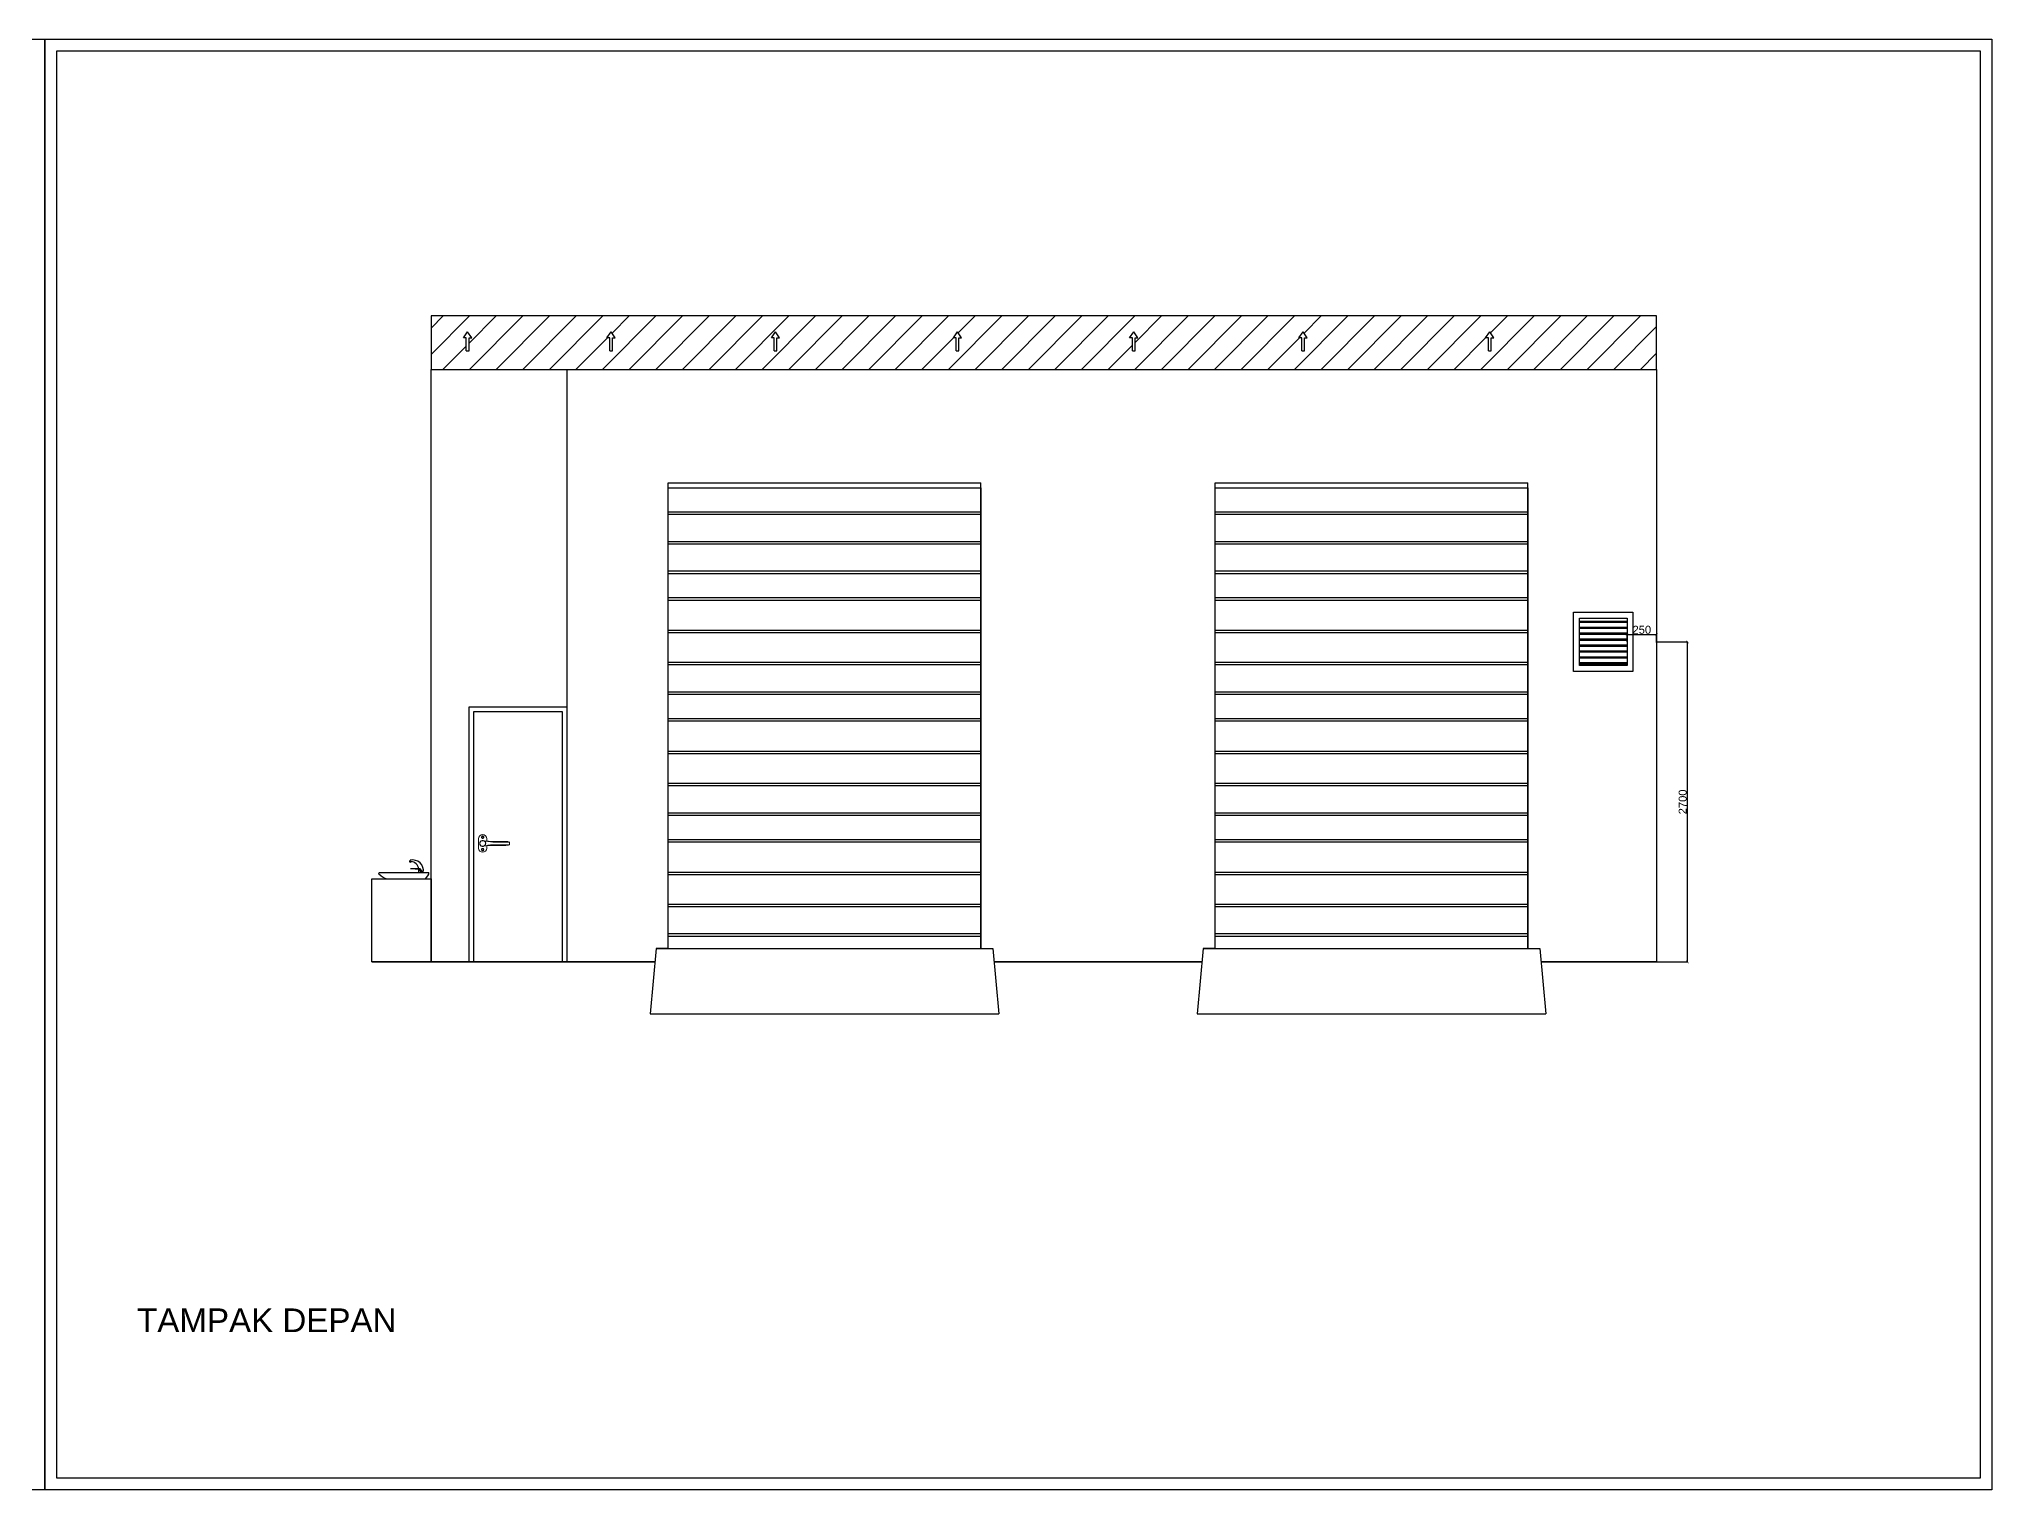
# Model space of a CAD drawing. Header units: millimetres. Extents: x -152054 to 94068, y -14280 to 91468.
# Drawn here: x -24662 to -8186, y 56711 to 68952 of the extents above; entities that cross this region are included whole.
import ezdxf

# ---------------------------------------------------------------- set-up
doc = ezdxf.new("R2010")
doc.units = ezdxf.units.MM
doc.linetypes.add('DASHED', pattern=[0.75, 0.5, -0.25])
doc.layers.add('001_Dark_1 5', color=7, linetype='Continuous', lineweight=0)
doc.styles.get("Standard").update_dxf_attribs({"font": 'arial.ttf'})
doc.dimstyles.new('ISO-25', dxfattribs={"dimtxt": 67.5, "dimasz": 22.5, "dimexe": 1.25, "dimexo": 0.625, "dimgap": 5.63, "dimtad": 1, "dimtoh": 1, "dimdec": 0, "dimtxsty": 'Standard', "dimblk": 'ARCHTICK', "dimcen": 2.5, "dimclrd": 40, "dimclre": 40, "dimclrt": 1, "dimadec": 0, "dimazin": 0, "dimtfac": 1, "dimtdec": 0, "dimtmove": 0, "dimatfit": 3, "dimldrblk": 'BOXFILLED', "dimfxl": 1, "dimarcsym": 0})

# ---------------------------------------------------------------- blocks, each defined once
blk = doc.blocks.new('_ArchTick')
at = {"color": 0, "linetype": 'ByBlock', "const_width": 0.15}
blk.add_lwpolyline([(-0.5, -0.5), (0.5, 0.5)], dxfattribs=at)
blk = doc.blocks.new('*D193')
at = {"color": 40, "lineweight": -2, "transparency": 16777216}
for p, q in [((-11022, 63866), (-10753, 63866)), ((-10755, 61166), (-10755, 63866)), ((-11015, 61166), (-10753, 61166))]:
    blk.add_line(p, q, dxfattribs=at)
at = {"layer": 'Defpoints', "color": 0, "transparency": 16777216}
for p in [(-11022, 63866), (-10755, 63866), (-11015, 61166)]:
    blk.add_point(p, dxfattribs=at)
at = {"color": 40, "lineweight": -2, "transparency": 16777216, "xscale": 22.5, "yscale": 22.5, "zscale": 22.5}
for p, rotation in [((-10755, 63866), 90), ((-10755, 61166), 270)]:
    blk.add_blockref('_ArchTick', p, dxfattribs=dict(at, rotation=rotation))
at = {"color": 1, "transparency": 16777216, "insert": (-10795, 62516), "char_height": 67.5, "attachment_point": 5, "rotation": 90}
blk.add_mtext('2700', dxfattribs=at)
blk = doc.blocks.new('_BoxFilled')
at = {"color": 0, "linetype": 'ByBlock', "lineweight": -2}
blk.add_line((-0.5, 0), (-1, 0), dxfattribs=at)
at = {"color": 0, "linetype": 'ByBlock'}
blk.add_solid([(-0.5, 0.5), (0.5, 0.5), (-0.5, -0.5), (0.5, -0.5)], dxfattribs=at)
blk = doc.blocks.new('*D194')
at = {"color": 40, "lineweight": -2, "transparency": 16777216}
for p, q in [((-11265, 63867), (-11265, 63929)), ((-11015, 63867), (-11015, 63929)), ((-11265, 63927), (-11015, 63927))]:
    blk.add_line(p, q, dxfattribs=at)
at = {"layer": 'Defpoints', "color": 0, "transparency": 16777216}
for p in [(-11265, 63866), (-11015, 63927), (-11015, 63866)]:
    blk.add_point(p, dxfattribs=at)
at = {"color": 40, "lineweight": -2, "transparency": 16777216, "xscale": 22.5, "yscale": 22.5, "zscale": 22.5, "rotation": 180}
blk.add_blockref('_ArchTick', (-11265, 63927), dxfattribs=at)
at = {"color": 40, "lineweight": -2, "transparency": 16777216, "xscale": 22.5, "yscale": 22.5, "zscale": 22.5}
blk.add_blockref('_ArchTick', (-11015, 63927), dxfattribs=at)
at = {"color": 1, "transparency": 16777216, "insert": (-11140, 63968), "char_height": 67.5, "attachment_point": 5}
blk.add_mtext('250', dxfattribs=at)

msp = doc.modelspace()

# ---------------------------------------------------------------- hatches: boundary and pattern name
h = msp.add_hatch()
h.set_pattern_fill('ANSI31', color=3, scale=50)
h.set_pattern_definition([(45, (24089.32, 20809.27), (-112.2532, 112.2532), [])])
h.paths.add_polyline_path([(-11015.4, 66615.7), (-21355.4, 66615.7), (-21355.4, 66165.7), (-11015.4, 66165.7)])
h.paths.add_polyline_path([(-18413.9, 66431.6), (-18437.2, 66431.5), (-18437, 66321.4), (-18460.2, 66321.4), (-18460.4, 66431.5), (-18483.6, 66431.5), (-18448.9, 66482.6)], flags=16)
h.paths.add_polyline_path([(-16948.5, 66431.5), (-16913.7, 66482.6), (-16878.7, 66431.6), (-16902, 66431.5), (-16901.8, 66321.4), (-16925.1, 66321.4), (-16925.2, 66431.5)], flags=16)
h.paths.add_polyline_path([(-19801.2, 66431.6), (-19824.4, 66431.5), (-19824.2, 66321.4), (-19847.5, 66321.4), (-19847.6, 66431.5), (-19870.9, 66431.5), (-19836.1, 66482.6)], flags=16)
h.paths.add_polyline_path([(-15461.6, 66431.5), (-15426.9, 66482.6), (-15391.9, 66431.6), (-15415.2, 66431.5), (-15415, 66321.4), (-15438.2, 66321.4), (-15438.4, 66431.5)], flags=16)
h.paths.add_polyline_path([(-21011.6, 66431.6), (-21034.9, 66431.5), (-21034.7, 66321.4), (-21058, 66321.4), (-21058.1, 66431.5), (-21081.4, 66431.5), (-21046.6, 66482.6)], flags=16)
h.paths.add_polyline_path([(-14032.6, 66431.5), (-13997.8, 66482.6), (-13962.9, 66431.6), (-13986.1, 66431.5), (-13986, 66321.4), (-14009.2, 66321.4), (-14009.4, 66431.5)], flags=16)
h.paths.add_polyline_path([(-12457.7, 66431.5), (-12422.9, 66482.6), (-12388, 66431.6), (-12411.2, 66431.5), (-12411, 66321.4), (-12434.3, 66321.4), (-12434.4, 66431.5)], flags=16)
h = msp.add_hatch()
h.set_pattern_fill('ANSI32', color=3)
h.set_pattern_definition([(45, (24166.321, 20809.271), (-6.7351921, 6.7351921), []), (45, (24170.811, 20809.271), (-6.7351921, 6.7351921), [])])
h.paths.add_polyline_path([(-11265, 64041.1), (-11665, 64041.1), (-11665, 64031.1), (-11265, 64031.1)])
h.paths.add_polyline_path([(-11265, 63991.1), (-11665, 63991.1), (-11665, 63981.1), (-11265, 63981.1)])
h.paths.add_polyline_path([(-11265, 63941.1), (-11665, 63941.1), (-11665, 63931.1), (-11265, 63931.1)])
h.paths.add_polyline_path([(-11265, 63891.1), (-11665, 63891.1), (-11665, 63881.1), (-11265, 63881.1)])
h.paths.add_polyline_path([(-11265, 63841.1), (-11665, 63841.1), (-11665, 63831.1), (-11265, 63831.1)])
h.paths.add_polyline_path([(-11265, 63791.1), (-11665, 63791.1), (-11665, 63781.1), (-11265, 63781.1)])
h.paths.add_polyline_path([(-11265, 63741.1), (-11665, 63741.1), (-11665, 63731.1), (-11265, 63731.1)])
h.paths.add_polyline_path([(-11265, 63691.1), (-11665, 63691.1), (-11665, 63681.1), (-11265, 63681.1)])

# ---------------------------------------------------------------- linework, layer by layer
for points in [[(-41038.6, 68952.4), (-24612.3, 68952.4), (-24612.3, 56710.7), (-41038.6, 56710.7)], [(-24612.3, 68952.4), (-8186, 68952.4), (-8186, 56710.7), (-24612.3, 56710.7)], [(-24512.3, 68852.4), (-8286, 68852.4), (-8286, 56810.7), (-24512.3, 56810.7)], [(-21355.4, 66165.7), (-11015.4, 66165.7), (-11015.4, 66615.7), (-21355.4, 66615.7)], [(-11715, 64116.1), (-11215, 64116.1), (-11215, 63616.1), (-11715, 63616.1)], [(-21855.4, 61866), (-21355.4, 61866), (-21355.4, 61165.7), (-21855.4, 61165.7)]]:
    msp.add_lwpolyline(points, close=True)
for points in [[(-21058.1, 66431.5), (-21081.4, 66431.5), (-21046.6, 66482.6)], [(-21058, 66321.4), (-21058.1, 66431.5)], [(-21034.9, 66431.5), (-21011.6, 66431.6), (-21046.6, 66482.6)], [(-21034.7, 66321.4), (-21034.9, 66431.5)], [(-19847.6, 66431.5), (-19870.9, 66431.5), (-19836.1, 66482.6)], [(-19847.5, 66321.4), (-19847.6, 66431.5)], [(-19824.4, 66431.5), (-19801.2, 66431.6), (-19836.1, 66482.6)], [(-19824.2, 66321.4), (-19824.4, 66431.5)], [(-18460.4, 66431.5), (-18483.6, 66431.5), (-18448.9, 66482.6)], [(-18460.2, 66321.4), (-18460.4, 66431.5)], [(-18437.2, 66431.5), (-18413.9, 66431.6), (-18448.9, 66482.6)], [(-18437, 66321.4), (-18437.2, 66431.5)], [(-16925.2, 66431.5), (-16948.5, 66431.5), (-16913.7, 66482.6)], [(-16925.1, 66321.4), (-16925.2, 66431.5)], [(-16902, 66431.5), (-16878.7, 66431.6), (-16913.7, 66482.6)], [(-16901.8, 66321.4), (-16902, 66431.5)], [(-15438.4, 66431.5), (-15461.6, 66431.5), (-15426.9, 66482.6)], [(-15438.2, 66321.4), (-15438.4, 66431.5)], [(-15415.2, 66431.5), (-15391.9, 66431.6), (-15426.9, 66482.6)], [(-15415, 66321.4), (-15415.2, 66431.5)], [(-14009.4, 66431.5), (-14032.6, 66431.5), (-13997.8, 66482.6)], [(-14009.2, 66321.4), (-14009.4, 66431.5)], [(-13986.1, 66431.5), (-13962.9, 66431.6), (-13997.8, 66482.6)], [(-13986, 66321.4), (-13986.1, 66431.5)], [(-12434.4, 66431.5), (-12457.7, 66431.5), (-12422.9, 66482.6)], [(-12434.3, 66321.4), (-12434.4, 66431.5)], [(-12411.2, 66431.5), (-12388, 66431.6), (-12422.9, 66482.6)], [(-12411, 66321.4), (-12411.2, 66431.5)], [(-21058, 66321.4), (-21034.7, 66321.4)], [(-19847.5, 66321.4), (-19824.2, 66321.4)], [(-18460.2, 66321.4), (-18437, 66321.4)], [(-16925.1, 66321.4), (-16901.8, 66321.4)], [(-15438.2, 66321.4), (-15415, 66321.4)], [(-14009.2, 66321.4), (-13986, 66321.4)], [(-12434.3, 66321.4), (-12411, 66321.4)], [(-21355.4, 61165.7), (-21355.4, 66165.7), (-11015.4, 66165.7)], [(-19465.4, 61165.7), (-21355.4, 61165.7), (-21355.4, 66165.7), (-11015.4, 66165.7), (-11015.4, 61165.7), (-11990.4, 61165.7)], [(-20205.4, 61165.7), (-20205.4, 66165.7)], [(-19355.2, 65209.1), (-16715.4, 65209.1)], [(-19355.2, 61278.5), (-19355.2, 65209.1)], [(-19355.2, 61278.5), (-19355.2, 65165.7), (-16715.4, 65165.7), (-16715.4, 61278.5)], [(-16715.4, 61278.5), (-16715.4, 65209.1)], [(-14740.4, 65209.1), (-12100.4, 65209.1)], [(-14740.4, 61278.5), (-14740.4, 65209.1)], [(-14740.4, 61278.5), (-14740.4, 65165.7), (-12100.6, 65165.7), (-12100.6, 61278.5)], [(-12100.4, 61278.5), (-12100.4, 65209.1)], [(-19355.2, 64964.3), (-16715.4, 64964.3)], [(-19355.2, 64944.3), (-16715.4, 64944.3)], [(-14740.4, 64964.3), (-12100.6, 64964.3)], [(-14740.4, 64944.3), (-12100.6, 64944.3)], [(-19355.2, 64714.3), (-16715.4, 64714.3)], [(-19355.2, 64694.3), (-16715.4, 64694.3)], [(-14740.4, 64714.3), (-12100.6, 64714.3)], [(-14740.4, 64694.3), (-12100.6, 64694.3)], [(-19355.2, 64464.3), (-16715.4, 64464.3)], [(-19355.2, 64444.3), (-16715.4, 64444.3)], [(-14740.4, 64464.3), (-12100.6, 64464.3)], [(-14740.4, 64444.3), (-12100.6, 64444.3)], [(-19355.2, 64239.3), (-16715.4, 64239.3)], [(-19355.2, 64219.3), (-16715.4, 64219.3)], [(-14740.4, 64239.3), (-12100.6, 64239.3)], [(-14740.4, 64219.3), (-12100.6, 64219.3)], [(-19355.2, 63964.3), (-16715.4, 63964.3)], [(-19355.2, 63944.3), (-16715.4, 63944.3)], [(-14740.4, 63964.3), (-12100.6, 63964.3)], [(-14740.4, 63944.3), (-12100.6, 63944.3)], [(-11665, 64066.1), (-11265, 64066.1), (-11265, 63666.1), (-11665, 63666.1), (-11665, 64066.1)], [(-11665, 64066.1), (-11265, 64066.1)], [(-11665, 64041.1), (-11265, 64041.1)], [(-11665, 64031.1), (-11265, 64031.1)], [(-11665, 63991.1), (-11265, 63991.1)], [(-11665, 63981.1), (-11265, 63981.1)], [(-11665, 63941.1), (-11265, 63941.1)], [(-11665, 63931.1), (-11265, 63931.1)], [(-11665, 63891.1), (-11265, 63891.1)], [(-11665, 63881.1), (-11265, 63881.1)], [(-11665, 63841.1), (-11265, 63841.1)], [(-11665, 63831.1), (-11265, 63831.1)], [(-11665, 63791.1), (-11265, 63791.1)], [(-11665, 63781.1), (-11265, 63781.1)], [(-19355.2, 63694.3), (-16715.4, 63694.3)], [(-19355.2, 63674.3), (-16715.4, 63674.3)], [(-14740.4, 63694.3), (-12100.6, 63694.3)], [(-14740.4, 63674.3), (-12100.6, 63674.3)], [(-11665, 63741.1), (-11265, 63741.1)], [(-11665, 63731.1), (-11265, 63731.1)], [(-11665, 63691.1), (-11265, 63691.1)], [(-11665, 63681.1), (-11265, 63681.1)], [(-19355.2, 63444.3), (-16715.4, 63444.3)], [(-14740.4, 63444.3), (-12100.6, 63444.3)], [(-20205.4, 61165.7), (-20205.4, 63315.7), (-21035.7, 63315.7), (-21035.7, 61165.7), (-20205.4, 61165.7)], [(-20245.4, 61165.7), (-20245.4, 63275.7), (-20995.7, 63275.7), (-20995.7, 61165.7)], [(-19355.2, 63424.3), (-16715.4, 63424.3)], [(-14740.4, 63424.3), (-12100.6, 63424.3)], [(-19355.2, 63219.3), (-16715.4, 63219.3)], [(-19355.2, 63199.3), (-16715.4, 63199.3)], [(-14740.4, 63219.3), (-12100.6, 63219.3)], [(-14740.4, 63199.3), (-12100.6, 63199.3)], [(-19355.2, 62944.3), (-16715.4, 62944.3)], [(-14740.4, 62944.3), (-12100.6, 62944.3)], [(-19355.2, 62924.3), (-16715.4, 62924.3)], [(-14740.4, 62924.3), (-12100.6, 62924.3)], [(-19355.2, 62674.3), (-16715.4, 62674.3)], [(-19355.2, 62654.3), (-16715.4, 62654.3)], [(-14740.4, 62674.3), (-12100.6, 62674.3)], [(-14740.4, 62654.3), (-12100.6, 62654.3)], [(-19355.2, 62424.3), (-16715.4, 62424.3)], [(-19355.2, 62404.3), (-16715.4, 62404.3)], [(-14740.4, 62424.3), (-12100.6, 62424.3)], [(-14740.4, 62404.3), (-12100.6, 62404.3)], [(-19355.2, 62199.3), (-16715.4, 62199.3)], [(-19355.2, 62179.3), (-16715.4, 62179.3)], [(-14740.4, 62199.3), (-12100.6, 62199.3)], [(-14740.4, 62179.3), (-12100.6, 62179.3)], [(-21536.5, 62010.3), (-21527, 62006.2)], [(-21533.6, 62017.8), (-21530.5, 62023.4)], [(-21533.6, 62017.8), (-21524.1, 62013.8)], [(-21420.8, 61919.5), (-21445.9, 61951.7), (-21527.4, 61951.7)], [(-21435.2, 61919.5), (-21452.7, 61946.5), (-21527.4, 61951.7)], [(-21789.8, 61919.5), (-21374.9, 61919.5)], [(-21377, 61902.9), (-21405.1, 61866)], [(-19355.2, 61924.3), (-16715.4, 61924.3)], [(-19355.2, 61904.3), (-16715.4, 61904.3)], [(-14740.4, 61924.3), (-12100.6, 61924.3)], [(-14740.4, 61904.3), (-12100.6, 61904.3)], [(-19355.2, 61654.3), (-16715.4, 61654.3)], [(-19355.2, 61634.3), (-16715.4, 61634.3)], [(-14740.4, 61654.3), (-12100.6, 61654.3)], [(-14740.4, 61634.3), (-12100.6, 61634.3)], [(-19355.2, 61404.3), (-16715.4, 61404.3)], [(-19355.2, 61384.3), (-16715.4, 61384.3)], [(-14740.4, 61404.3), (-12100.6, 61404.3)], [(-14740.4, 61384.3), (-12100.6, 61384.3)], [(-21855.4, 61165.7), (-19465.4, 61165.7)], [(-19455.2, 61278.5), (-19505.2, 60726.9)], [(-19355.2, 61278.5), (-19455.2, 61278.5)], [(-19451.6, 61278.5), (-16615.4, 61278.5)], [(-16715.4, 61278.5), (-16615.4, 61278.5), (-16565.4, 60726.9)], [(-16605.2, 61165.7), (-14850.6, 61165.7)], [(-14850.6, 61165.7), (-16605.2, 61165.7)], [(-14840.4, 61278.5), (-14890.4, 60726.9)], [(-14740.4, 61278.5), (-14840.4, 61278.5)], [(-14836.8, 61278.5), (-12000.6, 61278.5)], [(-12100.6, 61278.5), (-12000.6, 61278.5), (-11950.6, 60726.9)], [(-11990.4, 61165.7), (-11015.4, 61165.7)], [(-19505.2, 60726.9), (-16565.4, 60726.9)], [(-14890.4, 60726.9), (-11950.6, 60726.9)]]:
    msp.add_lwpolyline(points)
for centre, radius, start, end in [((-21531.8, 62012.8), 5.3, 109.16359, 208.99769), ((-21509.5, 61935.7), 90.2, 349.6598, 103.51023), ((-21530, 62011.7), 6.23, 298.458, 19.70328), ((-21535.3, 61936.2), 78.4, 11.35825, 81.80537), ((-21790.6, 61912.9), 6.68, 83.40232, 225.4), ((-21684.1, 62012.5), 152.4, 223.2171, 254.00817), ((-21535.3, 61936.2), 78.4, 347.69394, 7.67308), ((-21391.7, 61913.2), 17.9, 324.71605, 20.62727)]:
    msp.add_arc(centre, radius, start, end)
at = {"layer": '001_Dark_1 5', "linetype": 'Continuous'}
for p, q in [((-20953.9, 62205.4), (-20953.9, 62126)), ((-20885.1, 62185.1), (-20885.1, 62205.4)), ((-20885.1, 62126), (-20885.1, 62146.4)), ((-20822.3, 62182.1), (-20723.1, 62182.1)), ((-20723.1, 62149.3), (-20822.3, 62149.3)), ((-20812.8, 62176.5), (-20695.5, 62176.5)), ((-20695.5, 62154.9), (-20812.8, 62154.9)), ((-20693.1, 62176.5), (-20693.1, 62154.9))]:
    msp.add_line(p, q, dxfattribs=at)
at = {"layer": '001_Dark_1 5', "linetype": 'DASHED'}
for centre, radius in [((-20919.5, 62218.6), 10.6), ((-20919.5, 62112.8), 10.6), ((-20919.5, 62218.6), 6.35), ((-20919.5, 62112.8), 6.35)]:
    msp.add_circle(centre, radius, dxfattribs=at)
at = {"layer": '001_Dark_1 5', "linetype": 'Continuous'}
for centre, radius, start, end in [((-20919.5, 62205.4), 34.4, 0, 180), ((-20919.5, 62126), 34.4, 180, 0), ((-20919.5, 62165.7), 25.4, 58.7771, 301.2229), ((-20919.5, 62165.7), 23.3, 81.90917, 278.09083), ((-20822.3, 62849.8), 667.7, 261.90917, 270), ((-20822.3, 61481.6), 667.7, 90, 98.09083), ((-20804.1, 62682.2), 505.7, 259.55562, 269.02108), ((-20804.1, 61649.3), 505.7, 90.97892, 100.44438), ((-20724.5, 62075.8), 106.3, 73.28547, 89.26281), ((-20724.5, 62255.6), 106.3, 270.73719, 286.71453), ((-20694.2, 62176.5), 1.19, 0, 73.31327), ((-20694.2, 62154.9), 1.19, 286.68673, 0)]:
    msp.add_arc(centre, radius, start, end, dxfattribs=at)
at = {"layer": '001_Dark_1 5', "linetype": 'DASHED'}
for radius, start, end in [(23.3, 278.09083, 81.90917), (25.4, 301.2229, 58.7771)]:
    msp.add_arc((-20919.5, 62165.7), radius, start, end, dxfattribs=at)

# ---------------------------------------------------------------- texts
at = {"insert": (-23835.5, 58242.1), "char_height": 200, "attachment_point": 1}
msp.add_mtext_dynamic_manual_height_columns('{\\C3;TAMPAK DEPAN}', width=2647.309, gutter_width=17.5, heights=[0], dxfattribs=at)

# ---------------------------------------------------------------- dimensions: what is measured, and where the dimension line sits
dim = msp.add_linear_dim(base=(-11015.4, 63927.4), p1=(-11265, 63866.1), p2=(-11015.4, 63866.1), dimstyle='ISO-25')
dim.commit()
dim.dimension.update_dxf_attribs({"geometry": '*D194', "text_midpoint": (-11140.2, 63967.5)})
dim = msp.add_linear_dim(base=(-10754.5, 63866.1), p1=(-11015.4, 61165.7), p2=(-11022.3, 63866.1), angle=90, dimstyle='ISO-25')
dim.commit()
dim.dimension.update_dxf_attribs({"geometry": '*D193', "text_midpoint": (-10794.6, 62515.9)})

doc.saveas('drawing.dxf')
